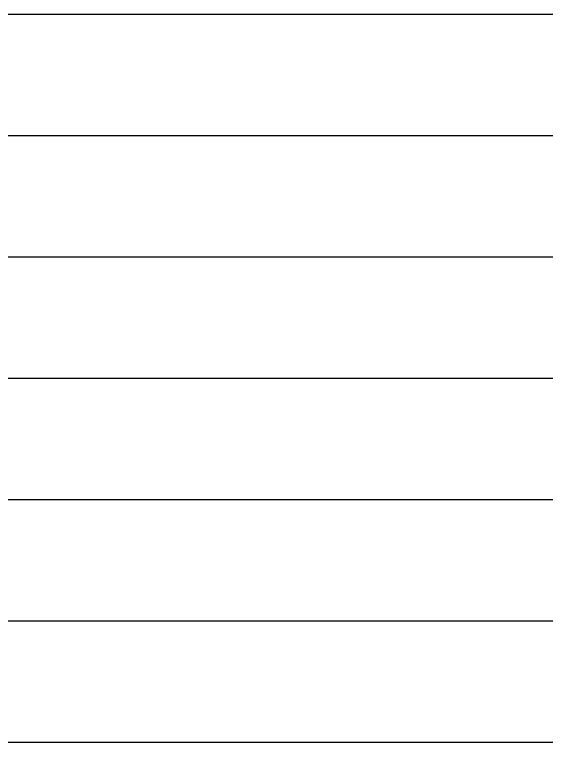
# Model space of a CAD drawing. Extents: x -518115 to 1124316, y -209821 to 1628073.
# Drawn here: x 884897 to 889556, y 852533 to 858905 of the extents above; entities that cross this region are included whole.
import ezdxf

# ---------------------------------------------------------------- set-up
doc = ezdxf.new("R2010")
doc.units = 0
doc.header["$LTSCALE"] = 1000
doc.header["$MEASUREMENT"] = 0
doc.layers.add('Defpoint', color=7, linetype='Continuous')

msp = doc.modelspace()

# ---------------------------------------------------------------- linework, layer by layer
at = {"layer": 'Defpoint', "color": 252}
for p, q in [((889719, 858905.3), (816114.1, 858905.3)), ((889719, 857843.3), (816114.1, 857843.3)), ((889719, 856781.3), (816114.1, 856781.3)), ((889719, 855719.3), (816114.1, 855719.3)), ((889719, 854657.4), (816114.1, 854657.4)), ((889719, 853595.4), (816114.1, 853595.4)), ((889719, 852533.4), (816114.1, 852533.4))]:
    msp.add_line(p, q, dxfattribs=at)

doc.saveas('drawing.dxf')
